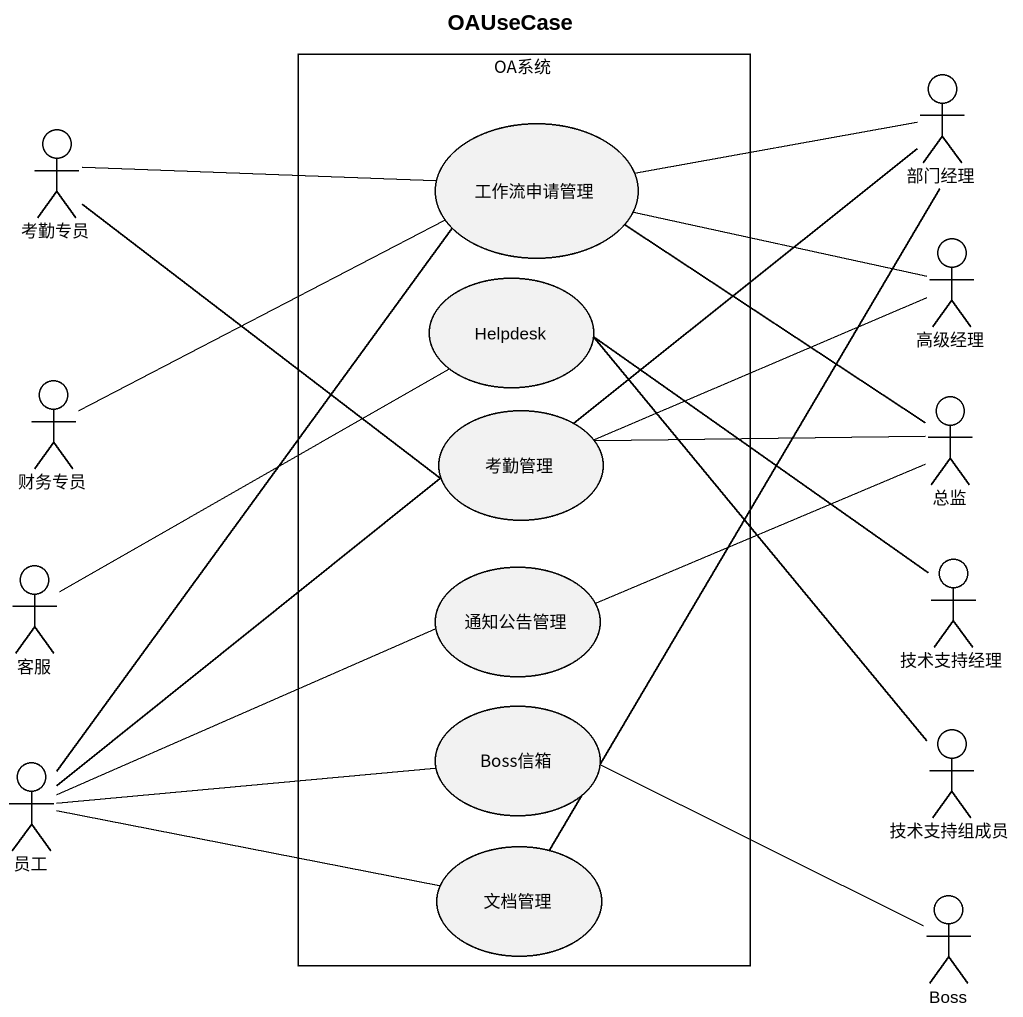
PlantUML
@startuml
title OAUseCase
rectangle OA系统 {
  usecase 工作流申请管理
  usecase Helpdesk
  usecase 考勤管理
  usecase 通知公告管理
  usecase Boss信箱
  usecase 文档管理
}
actor 部门经理
actor 考勤专员
actor 高级经理
actor 财务专员
actor 总监
actor 客服
actor 技术支持经理
actor 技术支持组成员
actor 员工
actor Boss
考勤专员 -right- 考勤管理
工作流申请管理 -right- 部门经理
工作流申请管理 -left- 考勤专员
工作流申请管理 -right- 高级经理
工作流申请管理 -left- 财务专员
工作流申请管理 -- 总监
Helpdesk -- 技术支持经理
Helpdesk -- 技术支持组成员
总监 -left- 通知公告管理
考勤管理 -up- 部门经理
考勤管理 -right- 高级经理
考勤管理 -right- 总监
客服 -up- Helpdesk
Boss信箱 -right- Boss
员工 -up- 工作流申请管理
员工 -up- 考勤管理
员工 -right- 通知公告管理
员工 -right- Boss信箱
员工 -right- 文档管理
文档管理 -up- 部门经理
@enduml
